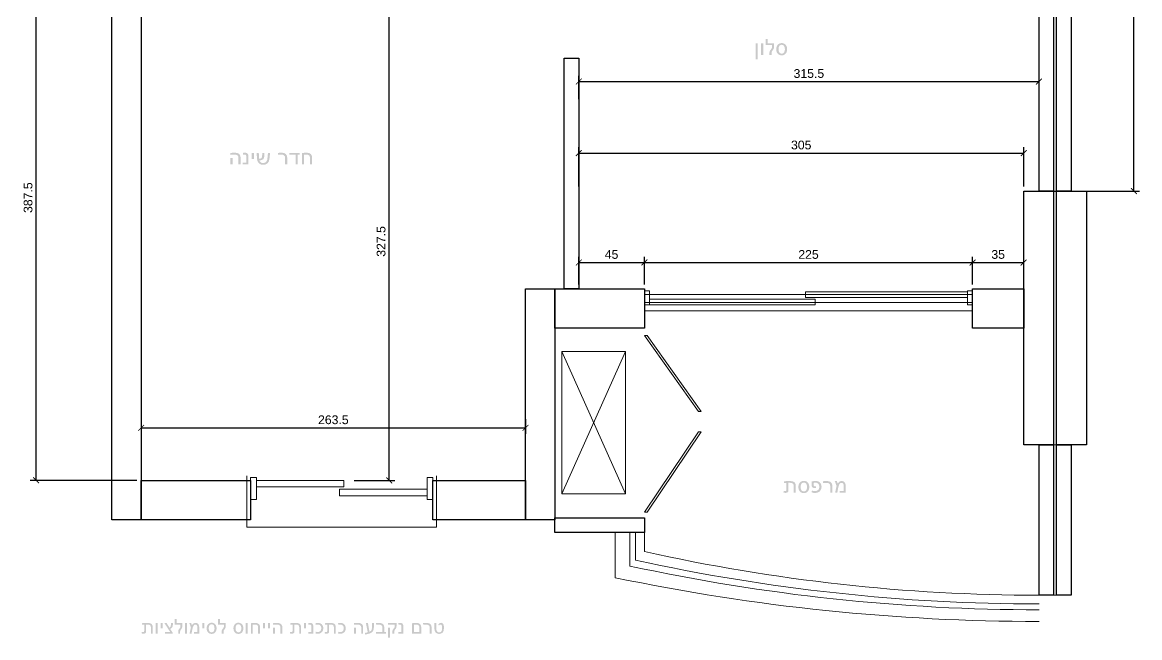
# Model space of a CAD drawing. Header units: millimetres. Extents: x -814 to 6845, y -10593 to 835.
# Drawn here: x -814 to 6845, y -10593 to -6376 of the extents above; entities that cross this region are included whole.
import ezdxf

# ---------------------------------------------------------------- set-up
doc = ezdxf.new("R2010")
doc.units = ezdxf.units.MM
for name, color, linetype, lineweight, true_color in [('AB-CURVE', 5, 'Continuous', 15, 0x7467a0), ('AB-DIM', 1, 'Continuous', 15, 0x185694), ('AB-FIXED', 3, 'Continuous', 15, 0x277858), ('AB-ISSUE', 1, 'Continuous', 15, 0xc4322d), ('AB-OPENING', 4, 'Continuous', 15, 0x00789b), ('AB-SEAM', 8, 'Continuous', 15, 0x899699), ('AB-TEXT', 7, 'Continuous', 15, 0x233642), ('AB-WALL', 7, 'Continuous', 30, 0x283a44)]:
    doc.layers.add(name, color=color, linetype=linetype, lineweight=lineweight, true_color=true_color)
doc.styles.add('PLAN', font='Arial.ttf')
doc.dimstyles.new('PLAN_CM', dxfattribs={"dimtxt": 60, "dimasz": 40, "dimexe": 40, "dimexo": 30, "dimgap": 25, "dimtad": 1, "dimdec": 1, "dimlfac": 0.1, "dimzin": 12, "dimdsep": 46, "dimtxsty": 'PLAN', "dimblk": 'ARCHTICK', "dimcen": 2.5, "dimclrd": 1, "dimclre": 1, "dimclrt": 1, "dimazin": 3, "dimtfac": 0.5, "dimtmove": 2, "dimatfit": 3})

# ---------------------------------------------------------------- blocks, each defined once
blk = doc.blocks.new('ACTUAL_balcony-service')
at = {"color": 0}
for p, q in [((0, 0), (435, -975)), ((0, -975), (435, 0))]:
    blk.add_line(p, q, dxfattribs=at)
blk.add_lwpolyline([(0, 0), (435, 0), (435, -975), (0, -975)], close=True, dxfattribs=at)
blk = doc.blocks.new('_ARCHTICK')
at = {"color": 0, "linetype": 'BYBLOCK', "const_width": 0.15}
blk.add_lwpolyline([(-0.5, -0.5), (0.5, 0.5)], dxfattribs=at)

msp = doc.modelspace()

# ---------------------------------------------------------------- hatches: boundary and pattern name
at = {"layer": 'AB-ISSUE'}
h = msp.add_hatch(color=256, dxfattribs=at)
h.paths.add_polyline_path([(2.73, -10563.29), (4.98, -10553.54), (6.79, -10554.08), (8.68, -10554.46), (10.65, -10554.69), (12.69, -10554.77), (14.86, -10554.64), (16.66, -10554.25), (18.1, -10553.6), (19.17, -10552.69), (19.94, -10551.44), (20.5, -10549.76), (20.83, -10547.67), (20.94, -10545.15), (20.94, -10503.4), (17.84, -10503.48), (14.41, -10503.71), (10.65, -10504.09), (6.55, -10504.63), (5.39, -10493.79), (13.19, -10492.92), (21.06, -10492.3), (28.99, -10491.93), (36.97, -10491.81), (44.62, -10491.98), (51.33, -10492.49), (57.1, -10493.34), (61.94, -10494.54), (66.04, -10496.18), (69.64, -10498.4), (72.71, -10501.18), (75.27, -10504.53), (77.29, -10508.59), (78.73, -10513.51), (79.59, -10519.28), (79.88, -10525.91), (79.88, -10565), (66.85, -10565), (66.85, -10529.39), (66.75, -10524.46), (66.45, -10520.24), (65.95, -10516.72), (65.25, -10513.91), (64.21, -10511.57), (62.7, -10509.46), (60.71, -10507.58), (58.25, -10505.93), (55.12, -10504.58), (51.11, -10503.63), (46.22, -10503.05), (40.45, -10502.86), (33.9, -10502.99), (33.9, -10546.86), (33.82, -10550.07), (33.59, -10552.88), (33.19, -10555.28), (32.64, -10557.29), (31.84, -10559.02), (30.7, -10560.58), (29.21, -10561.99), (27.39, -10563.23), (25.15, -10564.24), (22.42, -10564.97), (19.2, -10565.4), (15.48, -10565.55), (12.28, -10565.41), (9.09, -10564.98), (5.9, -10564.28), (2.73, -10563.29)], flags=0)
h.paths.add_polyline_path([(113.64, -10492.63), (113.64, -10565), (100.34, -10565), (100.34, -10492.63), (113.64, -10492.63)], flags=0)
h.paths.add_polyline_path([(148.09, -10492.63), (148.09, -10530.08), (134.79, -10530.08), (134.79, -10492.63), (148.09, -10492.63)], flags=0)
h.paths.add_polyline_path([(218.01, -10492.63), (217.33, -10505.65), (217.11, -10508.74), (216.79, -10511.51), (216.37, -10513.97), (215.86, -10516.13), (215.14, -10518.14), (214.11, -10520.18), (212.77, -10522.25), (211.12, -10524.35), (209.04, -10526.48), (206.43, -10528.66), (203.28, -10530.88), (199.59, -10533.14), (215.08, -10557.29), (215.08, -10565), (162.96, -10565), (162.96, -10554.09), (199.32, -10554.09), (159.35, -10492.63), (174.15, -10492.63), (194.27, -10524.75), (196.64, -10522.85), (198.65, -10520.87), (200.29, -10518.84), (201.57, -10516.74), (202.52, -10514.38), (203.21, -10511.58), (203.62, -10508.33), (203.75, -10504.63), (204.43, -10492.63), (218.01, -10492.63)], flags=0)
h.paths.add_polyline_path([(242.56, -10492.63), (282.67, -10492.63), (282.67, -10510.63), (282.58, -10514.27), (282.32, -10517.55), (281.87, -10520.46), (281.24, -10523.02), (280.39, -10525.39), (279.28, -10527.78), (277.9, -10530.18), (276.26, -10532.6), (272.58, -10537.51), (270.16, -10541.29), (268.43, -10545.2), (267.4, -10549.24), (267.05, -10553.4), (267.05, -10565), (254.02, -10565), (254.02, -10555.25), (254.13, -10551.12), (254.46, -10547.54), (255, -10544.5), (255.76, -10542.01), (256.73, -10539.8), (257.9, -10537.61), (259.27, -10535.44), (260.85, -10533.28), (264.94, -10528.1), (266.3, -10526.23), (267.4, -10524.46), (268.23, -10522.79), (268.79, -10521.21), (269.17, -10519.56), (269.43, -10517.69), (269.59, -10515.61), (269.65, -10513.29), (269.65, -10503.54), (229.6, -10503.54), (229.6, -10465), (242.56, -10465), (242.56, -10492.63)], flags=0)
h.paths.add_polyline_path([(314.05, -10492.63), (314.05, -10565), (300.75, -10565), (300.75, -10492.63), (314.05, -10492.63)], flags=0)
h.paths.add_polyline_path([(341.27, -10522.84), (330.08, -10492.63), (342.84, -10492.63), (348.16, -10508.59), (349.99, -10505.21), (352.27, -10502.1), (355, -10499.26), (358.19, -10496.68), (361.66, -10494.55), (365.26, -10493.03), (368.99, -10492.11), (372.85, -10491.81), (376.87, -10492.07), (380.6, -10492.87), (384.05, -10494.21), (387.21, -10496.07), (390.02, -10498.45), (392.42, -10501.31), (394.4, -10504.67), (395.98, -10508.52), (397.17, -10513.13), (398.02, -10518.77), (398.53, -10525.44), (398.7, -10533.14), (398.7, -10565), (361.39, -10565), (361.39, -10554.09), (385.54, -10554.09), (385.54, -10532.87), (385.49, -10527.28), (385.34, -10522.49), (385.1, -10518.53), (384.75, -10515.38), (384.21, -10512.76), (383.36, -10510.4), (382.2, -10508.29), (380.73, -10506.44), (379.01, -10504.93), (377.07, -10503.86), (374.93, -10503.21), (372.58, -10502.99), (368.9, -10503.49), (365.51, -10504.96), (362.4, -10507.43), (359.58, -10510.87), (357.01, -10515.54), (354.63, -10521.64), (352.45, -10529.19), (350.48, -10538.19), (345.36, -10565), (332.2, -10565), (337.93, -10536.76), (338.44, -10534.38), (339.17, -10531.27), (340.11, -10527.42), (341.27, -10522.84)], flags=0)
h.paths.add_polyline_path([(432.47, -10492.63), (432.47, -10530.08), (419.17, -10530.08), (419.17, -10492.63), (432.47, -10492.63)], flags=0)
h.paths.add_polyline_path([(449.18, -10529.12), (449.76, -10520.88), (451.51, -10513.48), (454.42, -10506.93), (458.49, -10501.22), (463.53, -10496.6), (469.31, -10493.29), (475.85, -10491.31), (483.15, -10490.65), (487.61, -10490.9), (491.85, -10491.65), (495.86, -10492.89), (499.66, -10494.64), (503.2, -10496.93), (506.45, -10499.81), (509.4, -10503.29), (512.07, -10507.36), (514.28, -10511.99), (515.86, -10517.17), (516.81, -10522.87), (517.12, -10529.12), (516.88, -10534.33), (516.17, -10539.27), (514.97, -10543.92), (513.3, -10548.29), (511.15, -10552.31), (508.51, -10555.93), (505.38, -10559.13), (501.77, -10561.93), (497.72, -10564.2), (493.26, -10565.82), (488.41, -10566.79), (483.15, -10567.11), (475.85, -10566.46), (469.31, -10564.51), (463.53, -10561.26), (458.49, -10556.71), (454.42, -10551.09), (451.51, -10544.61), (449.76, -10537.29), (449.18, -10529.12)], flags=0)
h.paths.add_polyline_path([(463.44, -10529.12), (463.76, -10535.18), (464.73, -10540.52), (466.35, -10545.15), (468.62, -10549.07), (471.47, -10552.19), (474.85, -10554.42), (478.74, -10555.76), (483.15, -10556.2), (487.87, -10555.72), (491.94, -10554.27), (495.36, -10551.86), (498.12, -10548.49), (500.26, -10544.38), (501.78, -10539.76), (502.7, -10534.63), (503, -10528.98), (502.67, -10522.8), (501.69, -10517.34), (500.05, -10512.6), (497.75, -10508.59), (494.87, -10505.39), (491.47, -10503.11), (487.57, -10501.75), (483.15, -10501.29), (478.52, -10501.78), (474.51, -10503.26), (471.12, -10505.72), (468.35, -10509.17), (466.2, -10513.37), (464.67, -10518.1), (463.74, -10523.35), (463.44, -10529.12)], flags=0)
h.paths.add_polyline_path([(540.31, -10492.63), (580.42, -10492.63), (580.42, -10510.63), (580.33, -10514.27), (580.06, -10517.55), (579.62, -10520.46), (578.99, -10523.02), (578.14, -10525.39), (577.03, -10527.78), (575.65, -10530.18), (574.01, -10532.6), (570.33, -10537.51), (567.91, -10541.29), (566.18, -10545.2), (565.15, -10549.24), (564.8, -10553.4), (564.8, -10565), (551.77, -10565), (551.77, -10555.25), (551.88, -10551.12), (552.21, -10547.54), (552.75, -10544.5), (553.51, -10542.01), (554.48, -10539.8), (555.65, -10537.61), (557.02, -10535.44), (558.59, -10533.28), (562.69, -10528.1), (564.05, -10526.23), (565.15, -10524.46), (565.98, -10522.79), (566.54, -10521.21), (566.91, -10519.56), (567.18, -10517.69), (567.34, -10515.61), (567.39, -10513.29), (567.39, -10503.54), (527.35, -10503.54), (527.35, -10465), (540.31, -10465), (540.31, -10492.63)], flags=0)
h.paths.add_polyline_path([(632.88, -10529.12), (633.46, -10520.88), (635.21, -10513.48), (638.12, -10506.93), (642.19, -10501.22), (647.22, -10496.6), (653.01, -10493.29), (659.55, -10491.31), (666.85, -10490.65), (671.31, -10490.9), (675.55, -10491.65), (679.56, -10492.89), (683.36, -10494.64), (686.89, -10496.93), (690.14, -10499.81), (693.1, -10503.29), (695.77, -10507.36), (697.98, -10511.99), (699.56, -10517.17), (700.5, -10522.87), (700.82, -10529.12), (700.58, -10534.33), (699.86, -10539.27), (698.67, -10543.92), (697, -10548.29), (694.85, -10552.31), (692.21, -10555.93), (689.08, -10559.13), (685.47, -10561.93), (681.42, -10564.2), (676.96, -10565.82), (672.11, -10566.79), (666.85, -10567.11), (659.55, -10566.46), (653.01, -10564.51), (647.22, -10561.26), (642.19, -10556.71), (638.12, -10551.09), (635.21, -10544.61), (633.46, -10537.29), (632.88, -10529.12)], flags=0)
h.paths.add_polyline_path([(647.14, -10529.12), (647.46, -10535.18), (648.43, -10540.52), (650.05, -10545.15), (652.32, -10549.07), (655.17, -10552.19), (658.54, -10554.42), (662.44, -10555.76), (666.85, -10556.2), (671.57, -10555.72), (675.64, -10554.27), (679.06, -10551.86), (681.82, -10548.49), (683.96, -10544.38), (685.48, -10539.76), (686.39, -10534.63), (686.7, -10528.98), (686.37, -10522.8), (685.39, -10517.34), (683.74, -10512.6), (681.45, -10508.59), (678.56, -10505.39), (675.17, -10503.11), (671.27, -10501.75), (666.85, -10501.29), (662.21, -10501.78), (658.2, -10503.26), (654.81, -10505.72), (652.05, -10509.17), (649.9, -10513.37), (648.36, -10518.1), (647.44, -10523.35), (647.14, -10529.12)], flags=0)
h.paths.add_polyline_path([(730.83, -10492.63), (730.83, -10565), (717.53, -10565), (717.53, -10492.63), (730.83, -10492.63)], flags=0)
h.paths.add_polyline_path([(815.14, -10565), (802.11, -10565), (802.11, -10525.78), (802, -10522), (801.67, -10518.65), (801.12, -10515.72), (800.34, -10513.23), (799.23, -10511.05), (797.68, -10509.11), (795.69, -10507.39), (793.25, -10505.89), (790.3, -10504.68), (786.77, -10503.82), (782.66, -10503.3), (777.97, -10503.13), (774.98, -10503.19), (771.83, -10503.37), (768.5, -10503.67), (765.01, -10504.09), (765.01, -10565), (751.98, -10565), (751.98, -10494.2), (759.13, -10493.15), (765.98, -10492.4), (772.53, -10491.96), (778.79, -10491.81), (785.14, -10492.05), (790.85, -10492.79), (795.91, -10494.01), (800.31, -10495.73), (804.08, -10497.86), (807.26, -10500.31), (809.83, -10503.09), (811.8, -10506.2), (813.26, -10509.8), (814.31, -10514.05), (814.93, -10518.94), (815.14, -10524.48), (815.14, -10565)], flags=0)
h.paths.add_polyline_path([(848.91, -10492.63), (848.91, -10530.08), (835.61, -10530.08), (835.61, -10492.63), (848.91, -10492.63)], flags=0)
h.paths.add_polyline_path([(883.36, -10492.63), (883.36, -10530.08), (870.05, -10530.08), (870.05, -10492.63), (883.36, -10492.63)], flags=0)
h.paths.add_polyline_path([(904.16, -10493.92), (910.29, -10493), (916.34, -10492.34), (922.3, -10491.94), (928.17, -10491.81), (938.62, -10492.33), (947.32, -10493.91), (954.28, -10496.53), (959.48, -10500.2), (963.27, -10504.95), (965.98, -10510.82), (967.6, -10517.81), (968.14, -10525.91), (968.14, -10565), (955.12, -10565), (955.12, -10529.39), (954.96, -10524.33), (954.48, -10519.99), (953.7, -10516.37), (952.59, -10513.47), (951.1, -10511.08), (949.16, -10509), (946.75, -10507.22), (943.89, -10505.76), (940.46, -10504.61), (936.31, -10503.79), (931.47, -10503.3), (925.92, -10503.13), (921.15, -10503.25), (916.12, -10503.61), (910.82, -10504.21), (905.25, -10505.04), (904.16, -10493.92)], flags=0)
h.paths.add_polyline_path([(918.01, -10524.21), (918.01, -10565), (904.98, -10565), (904.98, -10524.21), (918.01, -10524.21)], flags=0)
h.paths.add_polyline_path([(1019.58, -10563.29), (1021.83, -10553.54), (1023.64, -10554.08), (1025.53, -10554.46), (1027.49, -10554.69), (1029.54, -10554.77), (1031.71, -10554.64), (1033.51, -10554.25), (1034.95, -10553.6), (1036.02, -10552.69), (1036.79, -10551.44), (1037.35, -10549.76), (1037.68, -10547.67), (1037.79, -10545.15), (1037.79, -10503.4), (1034.69, -10503.48), (1031.26, -10503.71), (1027.49, -10504.09), (1023.4, -10504.63), (1022.24, -10493.79), (1030.04, -10492.92), (1037.91, -10492.3), (1045.83, -10491.93), (1053.82, -10491.81), (1061.47, -10491.98), (1068.18, -10492.49), (1073.95, -10493.34), (1078.79, -10494.54), (1082.89, -10496.18), (1086.49, -10498.4), (1089.56, -10501.18), (1092.12, -10504.53), (1094.14, -10508.59), (1095.57, -10513.51), (1096.44, -10519.28), (1096.73, -10525.91), (1096.73, -10565), (1083.7, -10565), (1083.7, -10529.39), (1083.6, -10524.46), (1083.3, -10520.24), (1082.8, -10516.72), (1082.09, -10513.91), (1081.06, -10511.57), (1079.54, -10509.46), (1077.56, -10507.58), (1075.1, -10505.93), (1071.97, -10504.58), (1067.96, -10503.63), (1063.07, -10503.05), (1057.3, -10502.86), (1050.75, -10502.99), (1050.75, -10546.86), (1050.67, -10550.07), (1050.43, -10552.88), (1050.04, -10555.28), (1049.49, -10557.29), (1048.69, -10559.02), (1047.54, -10560.58), (1046.06, -10561.99), (1044.24, -10563.23), (1042, -10564.24), (1039.27, -10564.97), (1036.04, -10565.4), (1032.33, -10565.55), (1029.13, -10565.41), (1025.94, -10564.98), (1022.75, -10564.28), (1019.58, -10563.29)], flags=0)
h.paths.add_polyline_path([(1130.49, -10492.63), (1130.49, -10530.08), (1117.19, -10530.08), (1117.19, -10492.63), (1130.49, -10492.63)], flags=0)
h.paths.add_polyline_path([(1180.08, -10565), (1145.16, -10565), (1145.16, -10554.09), (1167.05, -10554.09), (1167.05, -10518.62), (1167, -10515.86), (1166.83, -10513.46), (1166.55, -10511.41), (1166.17, -10509.71), (1165.6, -10508.27), (1164.78, -10506.98), (1163.7, -10505.83), (1162.38, -10504.84), (1160.81, -10504.03), (1159, -10503.45), (1156.94, -10503.11), (1154.64, -10502.99), (1152.61, -10503.04), (1150.7, -10503.17), (1148.9, -10503.38), (1147.2, -10503.68), (1146.25, -10493.31), (1148.66, -10492.65), (1151.33, -10492.18), (1154.25, -10491.9), (1157.44, -10491.81), (1161.8, -10492.03), (1165.62, -10492.68), (1168.89, -10493.76), (1171.62, -10495.29), (1173.88, -10497.13), (1175.75, -10499.17), (1177.23, -10501.41), (1178.31, -10503.85), (1179.08, -10506.65), (1179.64, -10509.98), (1179.97, -10513.83), (1180.08, -10518.21), (1180.08, -10565)], flags=0)
h.paths.add_polyline_path([(1195.77, -10564.05), (1197.54, -10552.31), (1200.77, -10553.21), (1204.04, -10553.85), (1207.35, -10554.23), (1210.71, -10554.36), (1214.41, -10554.16), (1217.8, -10553.57), (1220.89, -10552.57), (1223.67, -10551.19), (1226.14, -10549.44), (1228.32, -10547.36), (1230.19, -10544.95), (1231.75, -10542.22), (1232.99, -10539.21), (1233.88, -10535.98), (1234.41, -10532.52), (1234.58, -10528.85), (1234.2, -10523.42), (1233.04, -10518.51), (1231.11, -10514.14), (1228.41, -10510.29), (1224.99, -10507.16), (1220.9, -10504.92), (1216.14, -10503.58), (1210.71, -10503.13), (1207.33, -10503.26), (1204.01, -10503.64), (1200.75, -10504.28), (1197.54, -10505.18), (1195.77, -10493.44), (1199.65, -10492.55), (1203.33, -10491.91), (1206.78, -10491.53), (1210.03, -10491.4), (1218.6, -10492.06), (1226.19, -10494.04), (1232.77, -10497.35), (1238.37, -10501.97), (1242.83, -10507.62), (1246.02, -10513.98), (1247.93, -10521.05), (1248.57, -10528.85), (1248.29, -10534.01), (1247.47, -10538.87), (1246.09, -10543.43), (1244.17, -10547.67), (1241.72, -10551.57), (1238.77, -10555.09), (1235.32, -10558.23), (1231.38, -10560.98), (1226.9, -10563.21), (1221.85, -10564.81), (1216.22, -10565.77), (1210.03, -10566.09), (1206.76, -10565.96), (1203.29, -10565.58), (1199.63, -10564.94), (1195.77, -10564.05)], flags=0)
h.paths.add_polyline_path([(1257.44, -10563.29), (1259.69, -10553.54), (1261.5, -10554.08), (1263.39, -10554.46), (1265.35, -10554.69), (1267.39, -10554.77), (1269.56, -10554.64), (1271.37, -10554.25), (1272.8, -10553.6), (1273.87, -10552.69), (1274.65, -10551.44), (1275.2, -10549.76), (1275.54, -10547.67), (1275.65, -10545.15), (1275.65, -10503.4), (1272.55, -10503.48), (1269.12, -10503.71), (1265.35, -10504.09), (1261.26, -10504.63), (1260.1, -10493.79), (1267.9, -10492.92), (1275.77, -10492.3), (1283.69, -10491.93), (1291.68, -10491.81), (1299.33, -10491.98), (1306.04, -10492.49), (1311.81, -10493.34), (1316.64, -10494.54), (1320.75, -10496.18), (1324.34, -10498.4), (1327.42, -10501.18), (1329.98, -10504.53), (1331.99, -10508.59), (1333.43, -10513.51), (1334.3, -10519.28), (1334.58, -10525.91), (1334.58, -10565), (1321.56, -10565), (1321.56, -10529.39), (1321.46, -10524.46), (1321.15, -10520.24), (1320.65, -10516.72), (1319.95, -10513.91), (1318.91, -10511.57), (1317.4, -10509.46), (1315.42, -10507.58), (1312.96, -10505.93), (1309.83, -10504.58), (1305.82, -10503.63), (1300.93, -10503.05), (1295.16, -10502.86), (1288.61, -10502.99), (1288.61, -10546.86), (1288.53, -10550.07), (1288.29, -10552.88), (1287.9, -10555.28), (1287.35, -10557.29), (1286.55, -10559.02), (1285.4, -10560.58), (1283.92, -10561.99), (1282.09, -10563.23), (1279.85, -10564.24), (1277.12, -10564.97), (1273.9, -10565.4), (1270.19, -10565.55), (1266.99, -10565.41), (1263.8, -10564.98), (1260.61, -10564.28), (1257.44, -10563.29)], flags=0)
h.paths.add_polyline_path([(1349.93, -10564.05), (1351.71, -10552.31), (1354.93, -10553.21), (1358.2, -10553.85), (1361.52, -10554.23), (1364.87, -10554.36), (1368.57, -10554.16), (1371.96, -10553.57), (1375.05, -10552.57), (1377.83, -10551.19), (1380.31, -10549.44), (1382.48, -10547.36), (1384.35, -10544.95), (1385.91, -10542.22), (1387.15, -10539.21), (1388.04, -10535.98), (1388.57, -10532.52), (1388.74, -10528.85), (1388.36, -10523.42), (1387.2, -10518.51), (1385.27, -10514.14), (1382.57, -10510.29), (1379.15, -10507.16), (1375.06, -10504.92), (1370.3, -10503.58), (1364.87, -10503.13), (1361.49, -10503.26), (1358.17, -10503.64), (1354.91, -10504.28), (1351.71, -10505.18), (1349.93, -10493.44), (1353.82, -10492.55), (1357.49, -10491.91), (1360.94, -10491.53), (1364.19, -10491.4), (1372.76, -10492.06), (1380.35, -10494.04), (1386.94, -10497.35), (1392.53, -10501.97), (1396.99, -10507.62), (1400.18, -10513.98), (1402.09, -10521.05), (1402.73, -10528.85), (1402.45, -10534.01), (1401.63, -10538.87), (1400.25, -10543.43), (1398.33, -10547.67), (1395.88, -10551.57), (1392.93, -10555.09), (1389.48, -10558.23), (1385.54, -10560.98), (1381.06, -10563.21), (1376.01, -10564.81), (1370.38, -10565.77), (1364.19, -10566.09), (1360.92, -10565.96), (1357.45, -10565.58), (1353.79, -10564.94), (1349.93, -10564.05)], flags=0)
h.paths.add_polyline_path([(1457.91, -10493.92), (1464.04, -10493), (1470.09, -10492.34), (1476.05, -10491.94), (1481.92, -10491.81), (1492.37, -10492.33), (1501.07, -10493.91), (1508.03, -10496.53), (1513.23, -10500.2), (1517.02, -10504.95), (1519.73, -10510.82), (1521.35, -10517.81), (1521.9, -10525.91), (1521.9, -10565), (1508.87, -10565), (1508.87, -10529.39), (1508.71, -10524.33), (1508.24, -10519.99), (1507.45, -10516.37), (1506.34, -10513.47), (1504.85, -10511.08), (1502.91, -10509), (1500.51, -10507.22), (1497.65, -10505.76), (1494.21, -10504.61), (1490.07, -10503.79), (1485.22, -10503.3), (1479.67, -10503.13), (1474.9, -10503.25), (1469.87, -10503.61), (1464.57, -10504.21), (1459, -10505.04), (1457.91, -10493.92)], flags=0)
h.paths.add_polyline_path([(1471.76, -10524.21), (1471.76, -10565), (1458.73, -10565), (1458.73, -10524.21), (1471.76, -10524.21)], flags=0)
h.paths.add_polyline_path([(1553.34, -10556.2), (1540.79, -10492.63), (1554.5, -10492.63), (1565.21, -10552.18), (1570.47, -10549.64), (1574.64, -10546.61), (1577.73, -10543.08), (1579.74, -10539.05), (1581.02, -10534.49), (1581.94, -10529.38), (1582.49, -10523.73), (1582.67, -10517.52), (1583.36, -10492.63), (1596.52, -10492.63), (1595.84, -10511.79), (1595.56, -10518.2), (1595.27, -10523.58), (1594.96, -10527.92), (1594.65, -10531.23), (1594.18, -10534.1), (1593.43, -10537.11), (1592.41, -10540.26), (1591.1, -10543.55), (1589.48, -10546.8), (1587.53, -10549.82), (1585.23, -10552.63), (1582.61, -10555.21), (1579.48, -10557.63), (1575.71, -10559.94), (1571.28, -10562.15), (1566.2, -10564.25), (1560.22, -10566.25), (1553.08, -10568.15), (1544.78, -10569.97), (1535.33, -10571.68), (1533.49, -10560.36), (1539.31, -10559.44), (1544.56, -10558.43), (1549.24, -10557.36), (1553.34, -10556.2)], flags=0)
h.paths.add_polyline_path([(1666.85, -10554.09), (1678.38, -10554.09), (1678.38, -10565), (1609.14, -10565), (1609.14, -10554.09), (1653.82, -10554.09), (1653.82, -10529.39), (1653.68, -10524.66), (1653.26, -10520.55), (1652.55, -10517.07), (1651.57, -10514.22), (1650.22, -10511.8), (1648.41, -10509.65), (1646.14, -10507.76), (1643.42, -10506.13), (1640.06, -10504.82), (1635.87, -10503.88), (1630.86, -10503.32), (1625.03, -10503.13), (1622.51, -10503.19), (1619.39, -10503.37), (1615.66, -10503.67), (1611.32, -10504.09), (1610.23, -10493.31), (1614.91, -10492.65), (1619.73, -10492.18), (1624.7, -10491.9), (1629.81, -10491.81), (1638.89, -10492.34), (1646.63, -10493.92), (1653.03, -10496.57), (1658.08, -10500.27), (1661.92, -10505.04), (1664.66, -10510.91), (1666.3, -10517.86), (1666.85, -10525.91), (1666.85, -10554.09)], flags=0)
h.paths.add_polyline_path([(1691.68, -10492.63), (1750.75, -10492.63), (1750.75, -10510.63), (1750.66, -10514.3), (1750.4, -10517.58), (1749.96, -10520.49), (1749.35, -10523.02), (1748.51, -10525.37), (1747.4, -10527.75), (1746.01, -10530.16), (1744.34, -10532.6), (1740.72, -10537.51), (1738.28, -10541.32), (1736.53, -10545.24), (1735.48, -10549.26), (1735.13, -10553.4), (1735.13, -10565), (1722.1, -10565), (1722.1, -10555.25), (1722.18, -10551.7), (1722.43, -10548.52), (1722.85, -10545.69), (1723.43, -10543.21), (1724.28, -10540.86), (1725.49, -10538.42), (1727.06, -10535.9), (1728.99, -10533.28), (1733.02, -10528.1), (1734.36, -10526.27), (1735.45, -10524.52), (1736.28, -10522.87), (1736.87, -10521.31), (1737.27, -10519.67), (1737.56, -10517.79), (1737.73, -10515.66), (1737.79, -10513.29), (1737.79, -10503.54), (1691.68, -10503.54), (1691.68, -10492.63)], flags=0)
h.paths.add_polyline_path([(1692.77, -10592.83), (1692.77, -10524.21), (1705.25, -10524.21), (1705.25, -10592.83), (1692.77, -10592.83)], flags=0)
h.paths.add_polyline_path([(1797.27, -10565), (1762.35, -10565), (1762.35, -10554.09), (1784.24, -10554.09), (1784.24, -10518.62), (1784.19, -10515.86), (1784.02, -10513.46), (1783.74, -10511.41), (1783.36, -10509.71), (1782.79, -10508.27), (1781.97, -10506.98), (1780.89, -10505.83), (1779.57, -10504.84), (1778, -10504.03), (1776.19, -10503.45), (1774.13, -10503.11), (1771.83, -10502.99), (1769.8, -10503.04), (1767.89, -10503.17), (1766.09, -10503.38), (1764.39, -10503.68), (1763.44, -10493.31), (1765.85, -10492.65), (1768.52, -10492.18), (1771.44, -10491.9), (1774.62, -10491.81), (1778.99, -10492.03), (1782.81, -10492.68), (1786.08, -10493.76), (1788.81, -10495.29), (1791.07, -10497.13), (1792.94, -10499.17), (1794.42, -10501.41), (1795.5, -10503.85), (1796.27, -10506.65), (1796.83, -10509.98), (1797.16, -10513.83), (1797.27, -10518.21), (1797.27, -10565)], flags=0)
h.paths.add_polyline_path([(1920.05, -10565), (1856.89, -10565), (1856.89, -10494.2), (1864.04, -10493.15), (1870.89, -10492.4), (1877.44, -10491.96), (1883.7, -10491.81), (1890.06, -10492.05), (1895.76, -10492.79), (1900.82, -10494.01), (1905.22, -10495.73), (1908.99, -10497.86), (1912.17, -10500.31), (1914.74, -10503.09), (1916.71, -10506.2), (1918.17, -10509.8), (1919.22, -10514.05), (1919.85, -10518.94), (1920.05, -10524.48), (1920.05, -10565)], flags=0)
h.paths.add_polyline_path([(1907.03, -10554.09), (1907.03, -10525.78), (1906.92, -10522), (1906.58, -10518.65), (1906.03, -10515.72), (1905.25, -10513.23), (1904.14, -10511.05), (1902.59, -10509.11), (1900.6, -10507.39), (1898.16, -10505.89), (1895.21, -10504.68), (1891.68, -10503.82), (1887.57, -10503.3), (1882.88, -10503.13), (1879.89, -10503.19), (1876.74, -10503.37), (1873.41, -10503.67), (1869.92, -10504.09), (1869.92, -10554.09), (1907.03, -10554.09)], flags=0)
h.paths.add_polyline_path([(1932.67, -10493.31), (1937.82, -10492.65), (1942.75, -10492.18), (1947.47, -10491.9), (1951.98, -10491.81), (1962.13, -10492.34), (1970.61, -10493.93), (1977.42, -10496.58), (1982.57, -10500.3), (1986.35, -10505.09), (1989.04, -10510.95), (1990.66, -10517.89), (1991.2, -10525.91), (1991.2, -10565), (1978.24, -10565), (1978.24, -10529.39), (1978.11, -10524.75), (1977.71, -10520.71), (1977.05, -10517.28), (1976.13, -10514.45), (1974.83, -10512.05), (1973.04, -10509.88), (1970.77, -10507.96), (1968.01, -10506.27), (1964.71, -10504.9), (1960.81, -10503.92), (1956.32, -10503.33), (1951.23, -10503.13), (1947.4, -10503.22), (1943.21, -10503.47), (1938.67, -10503.9), (1933.77, -10504.5), (1932.67, -10493.31)], flags=0)
h.paths.add_polyline_path([(2010.64, -10492.63), (2023.67, -10492.63), (2023.67, -10530.21), (2024.04, -10537.54), (2025.14, -10543.51), (2026.99, -10548.12), (2029.57, -10551.36), (2032.61, -10553.6), (2035.82, -10555.19), (2039.21, -10556.15), (2042.77, -10556.47), (2046.46, -10556.25), (2049.74, -10555.57), (2052.61, -10554.44), (2055.08, -10552.86), (2057.15, -10550.91), (2058.83, -10548.7), (2060.1, -10546.21), (2060.98, -10543.44), (2061.58, -10540.29), (2062.01, -10536.64), (2062.26, -10532.48), (2062.35, -10527.82), (2062.35, -10518.62), (2061.77, -10511.66), (2060.04, -10506.7), (2057.17, -10503.72), (2053.14, -10502.72), (2049.97, -10503.17), (2046.93, -10504.53), (2044.03, -10506.79), (2041.27, -10509.95), (2037.18, -10503.27), (2041.11, -10497.96), (2045.55, -10494.16), (2050.49, -10491.88), (2055.93, -10491.13), (2060.42, -10491.59), (2064.32, -10493), (2067.65, -10495.35), (2070.4, -10498.63), (2072.54, -10502.82), (2074.08, -10507.87), (2075, -10513.8), (2075.31, -10520.59), (2075.31, -10525.78), (2075.14, -10532.42), (2074.63, -10538.29), (2073.79, -10543.4), (2072.61, -10547.74), (2070.96, -10551.56), (2068.69, -10555.09), (2065.81, -10558.34), (2062.31, -10561.32), (2058.24, -10563.79), (2053.62, -10565.56), (2048.47, -10566.62), (2042.77, -10566.98), (2037.69, -10566.65), (2032.96, -10565.68), (2028.57, -10564.06), (2024.52, -10561.79), (2020.94, -10559.03), (2017.95, -10555.93), (2015.54, -10552.48), (2013.71, -10548.7), (2012.37, -10544.35), (2011.41, -10539.22), (2010.83, -10533.3), (2010.64, -10526.6), (2010.64, -10492.63)], flags=0)
at = {"layer": 'AB-TEXT'}
h = msp.add_hatch(color=256, dxfattribs=at)
h.paths.add_polyline_path([(4226.26, -6520.39), (4226.26, -6630.61), (4211.63, -6630.61), (4211.63, -6520.39), (4226.26, -6520.39)], flags=0)
h.paths.add_polyline_path([(4264.15, -6520.39), (4264.15, -6600), (4249.52, -6600), (4249.52, -6520.39), (4264.15, -6520.39)], flags=0)
h.paths.add_polyline_path([(4294.54, -6520.39), (4338.66, -6520.39), (4338.66, -6540.2), (4338.56, -6544.2), (4338.27, -6547.8), (4337.78, -6551.01), (4337.09, -6553.82), (4336.15, -6556.43), (4334.93, -6559.06), (4333.42, -6561.7), (4331.61, -6564.36), (4327.56, -6569.76), (4324.9, -6573.92), (4323, -6578.22), (4321.86, -6582.66), (4321.48, -6587.24), (4321.48, -6600), (4307.15, -6600), (4307.15, -6589.27), (4307.27, -6584.73), (4307.63, -6580.79), (4308.22, -6577.45), (4309.06, -6574.71), (4310.13, -6572.28), (4311.42, -6569.87), (4312.92, -6567.48), (4314.65, -6565.11), (4319.15, -6559.41), (4320.66, -6557.36), (4321.86, -6555.41), (4322.78, -6553.57), (4323.39, -6551.83), (4323.8, -6550.02), (4324.1, -6547.96), (4324.27, -6545.67), (4324.33, -6543.12), (4324.33, -6532.39), (4280.29, -6532.39), (4280.29, -6490), (4294.54, -6490), (4294.54, -6520.39)], flags=0)
h.paths.add_polyline_path([(4353.67, -6560.53), (4354.31, -6551.47), (4356.23, -6543.33), (4359.43, -6536.12), (4363.91, -6529.84), (4369.45, -6524.75), (4375.81, -6521.12), (4383.01, -6518.94), (4391.04, -6518.21), (4395.94, -6518.49), (4400.6, -6519.31), (4405.02, -6520.68), (4409.2, -6522.6), (4413.09, -6525.12), (4416.66, -6528.3), (4419.92, -6532.12), (4422.85, -6536.6), (4425.28, -6541.69), (4427.02, -6547.38), (4428.06, -6553.66), (4428.4, -6560.53), (4428.14, -6566.27), (4427.35, -6571.69), (4426.04, -6576.81), (4424.2, -6581.62), (4421.83, -6586.04), (4418.93, -6590.02), (4415.49, -6593.55), (4411.52, -6596.62), (4407.06, -6599.12), (4402.16, -6600.9), (4396.82, -6601.97), (4391.04, -6602.33), (4383.01, -6601.61), (4375.81, -6599.47), (4369.45, -6595.89), (4363.91, -6590.88), (4359.43, -6584.7), (4356.23, -6577.57), (4354.31, -6569.52), (4353.67, -6560.53)], flags=0)
h.paths.add_polyline_path([(4369.35, -6560.53), (4369.71, -6567.19), (4370.78, -6573.07), (4372.56, -6578.17), (4375.05, -6582.48), (4378.19, -6585.91), (4381.9, -6588.36), (4386.18, -6589.83), (4391.04, -6590.32), (4396.23, -6589.79), (4400.71, -6588.2), (4404.47, -6585.55), (4407.51, -6581.84), (4409.85, -6577.32), (4411.53, -6572.24), (4412.54, -6566.59), (4412.87, -6560.38), (4412.51, -6553.58), (4411.43, -6547.57), (4409.62, -6542.36), (4407.09, -6537.95), (4403.92, -6534.43), (4400.19, -6531.93), (4395.9, -6530.42), (4391.04, -6529.92), (4385.94, -6530.46), (4381.53, -6532.08), (4377.8, -6534.79), (4374.75, -6538.58), (4372.39, -6543.21), (4370.7, -6548.4), (4369.69, -6554.18), (4369.35, -6560.53)], flags=0)
h = msp.add_hatch(color=256, dxfattribs=at)
h.paths.add_polyline_path([(611.26, -7271.81), (618, -7270.8), (624.65, -7270.07), (631.2, -7269.63), (637.67, -7269.49), (649.16, -7270.07), (658.73, -7271.8), (666.38, -7274.68), (672.11, -7278.72), (676.28, -7283.95), (679.25, -7290.4), (681.04, -7298.09), (681.64, -7307.01), (681.64, -7350), (667.31, -7350), (667.31, -7310.83), (667.13, -7305.26), (666.61, -7300.49), (665.74, -7296.5), (664.53, -7293.31), (662.89, -7290.69), (660.75, -7288.4), (658.11, -7286.45), (654.96, -7284.83), (651.18, -7283.57), (646.62, -7282.67), (641.29, -7282.12), (635.19, -7281.94), (629.94, -7282.08), (624.4, -7282.47), (618.58, -7283.13), (612.46, -7284.05), (611.26, -7271.81)], flags=0)
h.paths.add_polyline_path([(626.49, -7305.13), (626.49, -7350), (612.16, -7350), (612.16, -7305.13), (626.49, -7305.13)], flags=0)
h.paths.add_polyline_path([(735.44, -7350), (697.02, -7350), (697.02, -7337.99), (721.11, -7337.99), (721.11, -7298.98), (721.04, -7295.94), (720.86, -7293.3), (720.56, -7291.05), (720.13, -7289.18), (719.5, -7287.6), (718.6, -7286.17), (717.42, -7284.91), (715.97, -7283.82), (714.24, -7282.93), (712.24, -7282.3), (709.98, -7281.92), (707.45, -7281.79), (705.22, -7281.84), (703.12, -7281.98), (701.13, -7282.22), (699.27, -7282.54), (698.22, -7271.14), (700.87, -7270.42), (703.81, -7269.9), (707.03, -7269.59), (710.53, -7269.49), (715.33, -7269.73), (719.53, -7270.45), (723.13, -7271.64), (726.13, -7273.32), (728.62, -7275.34), (730.67, -7277.58), (732.29, -7280.05), (733.49, -7282.73), (734.34, -7285.82), (734.95, -7289.48), (735.31, -7293.71), (735.44, -7298.53), (735.44, -7350)], flags=0)
h.paths.add_polyline_path([(772.95, -7270.39), (772.95, -7311.58), (758.32, -7311.58), (758.32, -7270.39), (772.95, -7270.39)], flags=0)
h.paths.add_polyline_path([(806.64, -7270.39), (806.94, -7283.29), (807.22, -7292.47), (807.6, -7300.12), (808.08, -7306.24), (808.67, -7310.83), (812.55, -7310.58), (816.23, -7309.84), (819.71, -7308.6), (823, -7306.86), (825.79, -7304.42), (827.78, -7301.1), (828.98, -7296.88), (829.38, -7291.77), (830.95, -7270.39), (845.36, -7270.39), (843.56, -7295.45), (843.3, -7298.45), (842.98, -7301.06), (842.59, -7303.29), (842.14, -7305.13), (841.52, -7306.8), (840.64, -7308.52), (839.51, -7310.29), (838.12, -7312.11), (836.38, -7313.89), (834.2, -7315.55), (831.58, -7317.1), (828.52, -7318.52), (824.95, -7319.78), (820.82, -7320.8), (816.11, -7321.6), (810.85, -7322.16), (812.09, -7326.01), (813.96, -7329.46), (816.45, -7332.5), (819.55, -7335.14), (823.16, -7337.28), (827.17, -7338.8), (831.56, -7339.72), (836.36, -7340.02), (840.81, -7339.75), (844.93, -7338.92), (848.72, -7337.55), (852.19, -7335.63), (855.28, -7333.28), (857.93, -7330.6), (860.15, -7327.61), (861.94, -7324.3), (863.39, -7320.46), (864.57, -7315.89), (865.49, -7310.58), (866.15, -7304.53), (869.37, -7270.39), (883.78, -7270.39), (881.08, -7299.88), (880.14, -7307.82), (878.88, -7315.07), (877.32, -7321.63), (875.45, -7327.49), (873.05, -7332.74), (869.91, -7337.47), (866.02, -7341.67), (861.38, -7345.35), (856.01, -7348.34), (849.91, -7350.47), (843.08, -7351.75), (835.53, -7352.18), (828.8, -7351.75), (822.64, -7350.48), (817.04, -7348.36), (812.01, -7345.39), (807.56, -7341.63), (803.72, -7337.14), (800.47, -7331.93), (797.83, -7325.99), (795.78, -7319.16), (794.31, -7311.28), (793.43, -7302.35), (793.14, -7292.37), (792.09, -7270.39), (806.64, -7270.39)], flags=0)
h.paths.add_polyline_path([(936.98, -7271.14), (942.64, -7270.42), (948.06, -7269.9), (953.26, -7269.59), (958.21, -7269.49), (969.38, -7270.07), (978.71, -7271.82), (986.2, -7274.74), (991.87, -7278.83), (996.02, -7284.09), (998.98, -7290.54), (1000.76, -7298.18), (1001.36, -7307.01), (1001.36, -7350), (987.1, -7350), (987.1, -7310.83), (986.96, -7305.73), (986.52, -7301.28), (985.79, -7297.51), (984.77, -7294.4), (983.34, -7291.75), (981.38, -7289.37), (978.88, -7287.25), (975.85, -7285.4), (972.22, -7283.89), (967.93, -7282.81), (962.99, -7282.16), (957.39, -7281.94), (953.18, -7282.04), (948.57, -7282.32), (943.57, -7282.79), (938.18, -7283.44), (936.98, -7271.14)], flags=0)
h.paths.add_polyline_path([(1086.97, -7282.39), (1073.39, -7282.39), (1073.39, -7350), (1059.13, -7350), (1059.13, -7282.39), (1015.61, -7282.39), (1015.61, -7270.39), (1086.97, -7270.39), (1086.97, -7282.39)], flags=0)
h.paths.add_polyline_path([(1171.46, -7350), (1157.13, -7350), (1157.13, -7306.86), (1157.01, -7302.7), (1156.64, -7299.01), (1156.03, -7295.8), (1155.18, -7293.05), (1153.96, -7290.66), (1152.25, -7288.52), (1150.06, -7286.63), (1147.37, -7284.98), (1144.13, -7283.65), (1140.25, -7282.7), (1135.72, -7282.13), (1130.57, -7281.94), (1127.28, -7282.01), (1123.81, -7282.21), (1120.16, -7282.53), (1116.31, -7282.99), (1116.31, -7350), (1101.98, -7350), (1101.98, -7272.11), (1109.84, -7270.97), (1117.38, -7270.14), (1124.59, -7269.65), (1131.47, -7269.49), (1138.46, -7269.76), (1144.74, -7270.57), (1150.3, -7271.92), (1155.14, -7273.8), (1159.29, -7276.14), (1162.78, -7278.84), (1165.61, -7281.9), (1167.78, -7285.32), (1169.39, -7289.28), (1170.54, -7293.95), (1171.23, -7299.33), (1171.46, -7305.43), (1171.46, -7350)], flags=0)
h = msp.add_hatch(color=256, dxfattribs=at)
h.paths.add_polyline_path([(4403, -9598.12), (4405.48, -9587.39), (4407.47, -9587.99), (4409.55, -9588.41), (4411.71, -9588.66), (4413.96, -9588.74), (4416.34, -9588.6), (4418.33, -9588.17), (4419.91, -9587.46), (4421.08, -9586.46), (4421.94, -9585.08), (4422.55, -9583.24), (4422.91, -9580.93), (4423.04, -9578.17), (4423.04, -9532.24), (4419.63, -9532.33), (4415.85, -9532.58), (4411.71, -9533), (4407.2, -9533.59), (4405.93, -9521.66), (4414.51, -9520.71), (4423.17, -9520.03), (4431.88, -9519.62), (4440.67, -9519.49), (4449.08, -9519.68), (4456.46, -9520.24), (4462.81, -9521.18), (4468.13, -9522.49), (4472.65, -9524.3), (4476.6, -9526.74), (4479.98, -9529.8), (4482.8, -9533.48), (4485.02, -9537.95), (4486.6, -9543.36), (4487.55, -9549.71), (4487.86, -9557.01), (4487.86, -9600), (4473.53, -9600), (4473.53, -9560.83), (4473.42, -9555.41), (4473.09, -9550.76), (4472.54, -9546.89), (4471.77, -9543.8), (4470.63, -9541.22), (4468.97, -9538.9), (4466.78, -9536.84), (4464.08, -9535.02), (4460.63, -9533.54), (4456.22, -9532.49), (4450.84, -9531.85), (4444.5, -9531.64), (4437.29, -9531.79), (4437.29, -9580.04), (4437.21, -9583.57), (4436.94, -9586.66), (4436.51, -9589.31), (4435.9, -9591.52), (4435.02, -9593.42), (4433.77, -9595.14), (4432.13, -9596.68), (4430.13, -9598.05), (4427.66, -9599.17), (4424.66, -9599.96), (4421.12, -9600.44), (4417.03, -9600.6), (4413.51, -9600.45), (4410, -9599.98), (4406.5, -9599.21), (4403, -9598.12)], flags=0)
h.paths.add_polyline_path([(4505.5, -9560.53), (4506.14, -9551.47), (4508.06, -9543.33), (4511.26, -9536.12), (4515.74, -9529.84), (4521.28, -9524.75), (4527.64, -9521.12), (4534.84, -9518.94), (4542.86, -9518.21), (4547.77, -9518.49), (4552.43, -9519.31), (4556.85, -9520.68), (4561.02, -9522.6), (4564.92, -9525.12), (4568.49, -9528.3), (4571.74, -9532.12), (4574.68, -9536.6), (4577.11, -9541.69), (4578.84, -9547.38), (4579.88, -9553.66), (4580.23, -9560.53), (4579.97, -9566.27), (4579.18, -9571.69), (4577.87, -9576.81), (4576.03, -9581.62), (4573.66, -9586.04), (4570.76, -9590.02), (4567.32, -9593.55), (4563.35, -9596.62), (4558.89, -9599.12), (4553.99, -9600.9), (4548.65, -9601.97), (4542.86, -9602.33), (4534.84, -9601.61), (4527.64, -9599.47), (4521.28, -9595.89), (4515.74, -9590.88), (4511.26, -9584.7), (4508.06, -9577.57), (4506.14, -9569.52), (4505.5, -9560.53)], flags=0)
h.paths.add_polyline_path([(4521.18, -9560.53), (4521.54, -9567.19), (4522.61, -9573.07), (4524.39, -9578.17), (4526.88, -9582.48), (4530.02, -9585.91), (4533.73, -9588.36), (4538.01, -9589.83), (4542.86, -9590.32), (4548.06, -9589.79), (4552.53, -9588.2), (4556.29, -9585.55), (4559.33, -9581.84), (4561.68, -9577.32), (4563.36, -9572.24), (4564.36, -9566.59), (4564.7, -9560.38), (4564.34, -9553.58), (4563.26, -9547.57), (4561.45, -9542.36), (4558.92, -9537.95), (4555.75, -9534.43), (4552.02, -9531.93), (4547.72, -9530.42), (4542.86, -9529.92), (4537.77, -9530.46), (4533.35, -9532.08), (4529.63, -9534.79), (4526.58, -9538.58), (4524.22, -9543.21), (4522.53, -9548.4), (4521.52, -9554.18), (4521.18, -9560.53)], flags=0)
h.paths.add_polyline_path([(4596.14, -9523.02), (4602.7, -9521.28), (4609.42, -9520.03), (4616.29, -9519.29), (4623.3, -9519.04), (4631.68, -9519.68), (4639.34, -9521.61), (4646.28, -9524.82), (4652.49, -9529.32), (4657.61, -9535.03), (4661.27, -9541.9), (4663.46, -9549.93), (4664.2, -9559.11), (4663.44, -9568.26), (4661.19, -9576.42), (4657.44, -9583.6), (4652.19, -9589.8), (4645.6, -9594.79), (4637.82, -9598.35), (4628.86, -9600.49), (4618.72, -9601.2), (4611.79, -9600.87), (4605.63, -9599.87), (4600.24, -9598.2), (4595.61, -9595.87), (4599.07, -9584.02), (4602.99, -9586.09), (4607.41, -9587.56), (4612.33, -9588.45), (4617.75, -9588.74), (4623.94, -9588.29), (4629.69, -9586.92), (4634.99, -9584.63), (4639.85, -9581.43), (4643.9, -9577.31), (4646.8, -9572.27), (4648.53, -9566.3), (4649.11, -9559.41), (4648.66, -9553.27), (4647.29, -9547.77), (4645.02, -9542.9), (4641.83, -9538.66), (4637.89, -9535.23), (4633.34, -9532.78), (4628.17, -9531.31), (4622.4, -9530.82), (4619.26, -9530.91), (4616.14, -9531.17), (4613.03, -9531.62), (4609.95, -9532.24), (4609.95, -9546.8), (4610.52, -9550.84), (4612.25, -9553.72), (4615.14, -9555.45), (4619.17, -9556.03), (4620.98, -9555.97), (4622.63, -9555.8), (4624.13, -9555.52), (4625.48, -9555.13), (4626.98, -9565.56), (4624.71, -9566.38), (4622.27, -9566.97), (4619.65, -9567.32), (4616.85, -9567.44), (4612.24, -9567.1), (4608.16, -9566.11), (4604.62, -9564.46), (4601.62, -9562.15), (4599.22, -9559.18), (4597.51, -9555.59), (4596.48, -9551.36), (4596.14, -9546.5), (4596.14, -9523.02)], flags=0)
h.paths.add_polyline_path([(4673.95, -9521.14), (4679.61, -9520.42), (4685.04, -9519.9), (4690.23, -9519.59), (4695.18, -9519.49), (4706.35, -9520.07), (4715.68, -9521.82), (4723.17, -9524.74), (4728.84, -9528.83), (4732.99, -9534.09), (4735.96, -9540.54), (4737.74, -9548.18), (4738.33, -9557.01), (4738.33, -9600), (4724.07, -9600), (4724.07, -9560.83), (4723.93, -9555.73), (4723.49, -9551.28), (4722.76, -9547.51), (4721.75, -9544.4), (4720.32, -9541.75), (4718.35, -9539.37), (4715.85, -9537.25), (4712.82, -9535.4), (4709.19, -9533.89), (4704.9, -9532.81), (4699.96, -9532.16), (4694.36, -9531.94), (4690.15, -9532.04), (4685.54, -9532.32), (4680.54, -9532.79), (4675.15, -9533.44), (4673.95, -9521.14)], flags=0)
h.paths.add_polyline_path([(4767.52, -9553.63), (4755.21, -9520.39), (4769.24, -9520.39), (4775.1, -9537.95), (4777.11, -9534.23), (4779.62, -9530.81), (4782.62, -9527.68), (4786.13, -9524.85), (4789.95, -9522.51), (4793.91, -9520.83), (4798.01, -9519.82), (4802.26, -9519.49), (4806.68, -9519.78), (4810.78, -9520.66), (4814.58, -9522.13), (4818.05, -9524.18), (4821.15, -9526.79), (4823.78, -9529.95), (4825.97, -9533.64), (4827.69, -9537.87), (4829.01, -9542.94), (4829.95, -9549.15), (4830.51, -9556.48), (4830.7, -9564.96), (4830.7, -9600), (4789.65, -9600), (4789.65, -9587.99), (4816.21, -9587.99), (4816.21, -9564.66), (4816.16, -9558.5), (4816, -9553.24), (4815.73, -9548.88), (4815.35, -9545.41), (4814.75, -9542.53), (4813.81, -9539.94), (4812.54, -9537.62), (4810.92, -9535.58), (4809.03, -9533.93), (4806.9, -9532.74), (4804.54, -9532.03), (4801.96, -9531.79), (4797.91, -9532.34), (4794.18, -9533.96), (4790.77, -9536.67), (4787.66, -9540.46), (4784.83, -9545.59), (4782.21, -9552.31), (4779.82, -9560.61), (4777.65, -9570.51), (4772.02, -9600), (4757.54, -9600), (4763.84, -9568.94), (4764.41, -9566.32), (4765.21, -9562.9), (4766.25, -9558.67), (4767.52, -9553.63)], flags=0)

# ---------------------------------------------------------------- linework, layer by layer
at = {"layer": 'AB-CURVE'}
for p, q in [((3250, -9872), (3250, -10182)), ((3350, -9872), (3350, -10102)), ((3390, -9872), (3390, -10062)), ((3450, -9872), (3450, -10002))]:
    msp.add_line(p, q, dxfattribs=at)
for centre, radius, start in [((6155, 2043.04), 12345.04, 257.342865), ((6155, 2861.38), 13263.38, 257.79063), ((6155, 2530.04), 12892.04, 257.615365), ((6155, 3733.04), 14215.04, 258.207905)]:
    msp.add_arc(centre, radius, start, 270, dxfattribs=at)
at = {"layer": 'AB-FIXED'}
for points in [[(3450, -8522), (3820, -9042), (3840, -9042), (3470, -8522)], [(3450, -9732), (3820, -9182), (3840, -9182), (3470, -9732)]]:
    msp.add_lwpolyline(points, close=True, dxfattribs=at)
at = {"layer": 'AB-OPENING'}
for p, q in [((3450, -8242), (5700, -8242)), ((3450, -8297), (5700, -8297)), ((3450, -8352), (5700, -8352))]:
    msp.add_line(p, q, dxfattribs=at)
for points in [[(3450, -8217), (3485, -8217), (3485, -8312), (3450, -8312)], [(3485, -8272), (4620, -8272), (4620, -8312), (3485, -8312)], [(4555, -8222), (5665, -8222), (5665, -8262), (4555, -8262)], [(5665, -8217), (5700, -8217), (5700, -8312), (5665, -8312)], [(750, -9495), (790, -9495), (790, -9645), (750, -9645)], [(1960, -9495), (2000, -9495), (2000, -9645), (1960, -9645)], [(790, -9515), (1390, -9515), (1390, -9560), (790, -9560)], [(1360, -9575), (1960, -9575), (1960, -9620), (1360, -9620)]]:
    msp.add_lwpolyline(points, close=True, dxfattribs=at)
msp.add_lwpolyline([(725, -9485), (725, -9835), (2025, -9835), (2025, -9485)], dxfattribs=at)
at = {"layer": 'AB-SEAM'}
for points in [[(6255, -4292), (6275, -4292), (6275, -7532), (6255, -7532)], [(6255, -7532), (6275, -7532), (6275, -9272), (6255, -9272)], [(6255, -9272), (6275, -9272), (6275, -10302), (6255, -10302)]]:
    msp.add_lwpolyline(points, close=True, dxfattribs=at)
at = {"layer": 'AB-WALL'}
for points in [[(-200, 200), (0, 200), (0, -9785), (-200, -9785)], [(6155, -4292), (6255, -4292), (6255, -7532), (6155, -7532)], [(6275, -4292), (6375, -4292), (6375, -7532), (6275, -7532)], [(2900, -6622), (3000, -6622), (3000, -8202), (2900, -8202)], [(6050, -7532), (6255, -7532), (6255, -9272), (6050, -9272)], [(6275, -7532), (6480, -7532), (6480, -9272), (6275, -9272)], [(2635, -8202), (2835, -8202), (2835, -9785), (2635, -9785)], [(2835, -8202), (3450, -8202), (3450, -8472), (2835, -8472)], [(5700, -8202), (6050, -8202), (6050, -8472), (5700, -8472)], [(6155, -9272), (6255, -9272), (6255, -10302), (6155, -10302)], [(6275, -9272), (6375, -9272), (6375, -10302), (6275, -10302)], [(0, -9515), (750, -9515), (750, -9785), (0, -9785)], [(2000, -9515), (2635, -9515), (2635, -9785), (2000, -9785)], [(2835, -9772), (3450, -9772), (3450, -9872), (2835, -9872)]]:
    msp.add_lwpolyline(points, close=True, dxfattribs=at)

# ---------------------------------------------------------------- block references
at = {"layer": 'AB-FIXED'}
msp.add_blockref('ACTUAL_balcony-service', (2885, -8632), dxfattribs=at)

# ---------------------------------------------------------------- dimensions: what is measured, and where the dimension line sits
at = {"layer": 'AB-DIM'}
for base, p1, p2 in [((6805, -7532), (6155, -7532), (6155, -4292)), ((-720, -9515), (0, -9515), (0, -5640)), ((1700, -9515), (1430, -9515), (1430, -6240))]:
    msp.add_linear_dim(base=base, p1=p1, p2=p2, angle=90, dimstyle='PLAN_CM', dxfattribs=at).render()
for base, p1, p2 in [((3000, -6782), (3000, -6932), (6155, -6932)), ((3000, -7272), (3000, -7532), (6050, -7532)), ((3000, -8022), (3000, -8202), (3450, -8202)), ((3450, -8022), (3450, -8202), (5700, -8202)), ((5700, -8022), (5700, -8202), (6050, -8202)), ((0, -9155), (0, -9065), (2635, -9065))]:
    msp.add_linear_dim(base=base, p1=p1, p2=p2, dimstyle='PLAN_CM', dxfattribs=at).render()

doc.saveas('drawing.dxf')
